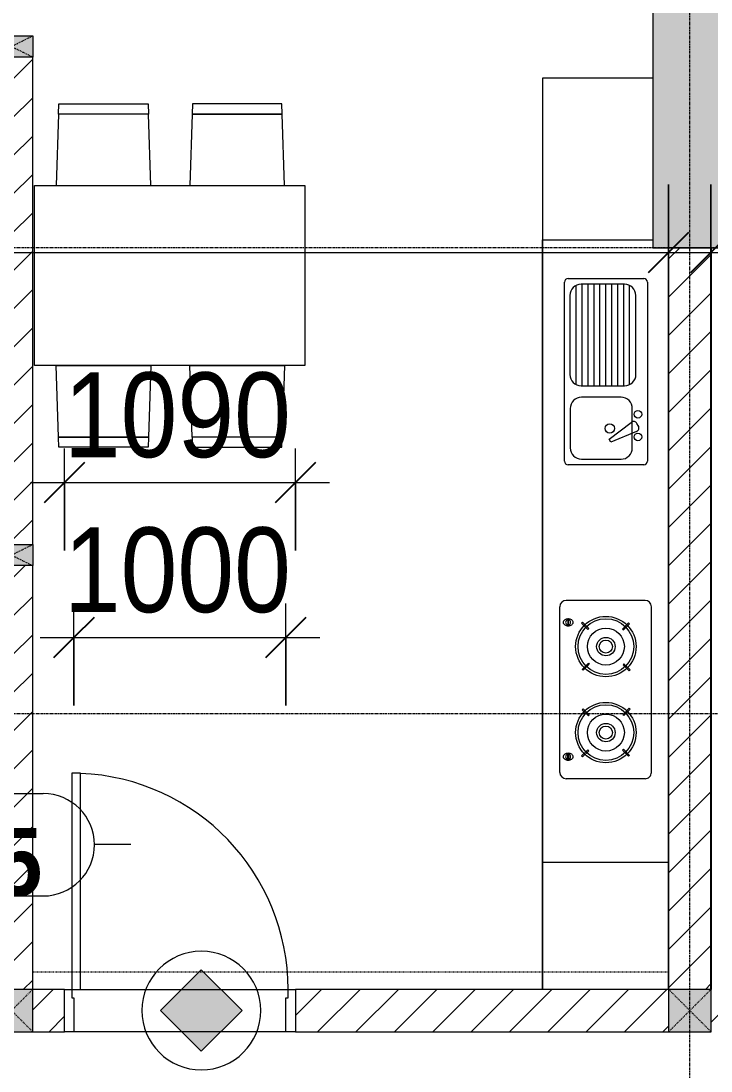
# Model space of a CAD drawing. Header units: millimetres. Extents: x 1591 to 240306, y -15958 to 82755.
# Drawn here: x 76999 to 80254, y 35352 to 40307 of the extents above; entities that cross this region are included whole.
import ezdxf

# ---------------------------------------------------------------- set-up
doc = ezdxf.new("R2010")
doc.units = ezdxf.units.MM
for name, pattern in [('Dash', [6, 3, -3]), ('Dash 1_8_', [6.35, 3.175, -3.175]), ('Grid Line', [22.225, 12.7, -3.175, 3.175, -3.175])]:
    doc.linetypes.add(name, pattern=pattern)
for name, color, linetype, lineweight in [('0-1', 7, 'Continuous', 5), ('A-ANNO-DIMS', 211, 'Continuous', 9), ('A-ANNO-DIMS-160', 211, 'Continuous', 9), ('A-ANNO-NOTE', 131, 'Continuous', 9), ('A-AREA', 32, 'Dash 1_8_', 9), ('A-DETL-GENF-2', 1, 'Continuous', 9), ('A-DOOR-3', 1, 'Continuous', 9), ('A-DOOR-FRAM-1', 1, 'Continuous', 9), ('A-DOOR-IDEN', 31, 'Continuous', 9), ('A-FLOR-2', 9, 'Continuous', 9), ('A-WALL', 113, 'Continuous', 9), ('A-WALL-1', 253, 'Continuous', 18), ('A-WALL-3', 113, 'Continuous', 18), ('A-WALL-PATT-1', 10, 'Continuous', 9), ('A-WALL-PATT-2', 111, 'Continuous', 9), ('I-FURN', 30, 'Continuous', 9), ('I-FURN-1', 254, 'Continuous', 9), ('S-COLS', 52, 'Continuous', 9), ('S-COLS-1', 52, 'Continuous', 5), ('S-COLS-2', 7, 'Continuous', 18), ('S-COLS-3', 254, 'Continuous', 9), ('S-COLS-4', 253, 'Continuous', 18), ('S-COLS-5', 52, 'Continuous', 18), ('S-COLS-HDLN', 52, 'Dash', 9), ('S-COLS-HDLN-1', 9, 'Dash', 9), ('S-GRID-1', 1, 'Grid Line', 9)]:
    doc.layers.add(name, color=color, linetype=linetype, lineweight=lineweight)
doc.styles.add('Arial_B_3', font='arialbd_0.ttf', dxfattribs={"width": 0.9, "height": 320})
doc.styles.add('UTM Avo', font='UTM Avo.ttf', dxfattribs={"width": 0.9, "height": 400})
doc.dimstyles.new('1_Dim_chi_tiet_2_5', dxfattribs={"dimscale": 304.8, "dimtxt": 399.720379, "dimasz": 0.629921, "dimexe": 0.524934, "dimexo": 0.0625, "dimgap": 0.052493, "dimtad": 1, "dimdec": 0, "dimrnd": 5, "dimzin": 0, "dimdsep": 46, "dimtxsty": 'UTM Avo', "dimblk1": 'OBLIQUE', "dimblk2": 'OBLIQUE', "dimsah": 1, "dimcen": 0.09, "dimdle": 0.524934, "dimazin": 0, "dimtfac": 1, "dimtdec": 4, "dimtix": 1, "dimtmove": 0, "dimatfit": 3, "dimfxl": 1.049869, "dimfxlon": 1, "dimtvp": 1, "dimtolj": 1, "dimtzin": 0, "dimarcsym": 2})
doc.dimstyles.new('1_Dim_chi_tiet_2_5_1', dxfattribs={"dimscale": 304.8, "dimtxt": 399.720379, "dimasz": 0.629921, "dimexe": 0.524934, "dimexo": 0.0625, "dimgap": 0.052493, "dimtad": 1, "dimdec": 0, "dimrnd": 5, "dimzin": 0, "dimdsep": 46, "dimtxsty": 'UTM Avo', "dimblk1": 'OBLIQUE', "dimblk2": 'OBLIQUE', "dimsah": 1, "dimcen": 0.09, "dimdle": 0.524934, "dimazin": 0, "dimtfac": 1, "dimtdec": 4, "dimtix": 1, "dimtmove": 0, "dimatfit": 3, "dimfxl": 1.049869, "dimfxlon": 1, "dimtvp": 1, "dimtolj": 1, "dimtzin": 0, "dimarcsym": 2})
pattern_1 = [(45, (11001.35, 0), (-90.50967, 90.50967), [])]

# ---------------------------------------------------------------- blocks, each defined once
blk = doc.blocks.new('NCV_TKTC_KET CAU_rvt-1-TKCS_MB TẦNG 3-4')
at = {"layer": 'S-COLS-1'}
blk.add_hatch(color=256, dxfattribs=at).paths.add_polyline_path([(69327.6, 39236.9), (69327.6, 40536.9), (68977.6, 40536.9), (68977.6, 39236.9)])
at = {"layer": 'S-COLS-2'}
for p, q in [((68977.6, 40536.9), (68977.6, 39236.9)), ((68977.6, 39236.9), (69327.6, 39236.9))]:
    blk.add_line(p, q, dxfattribs=at)
blk = doc.blocks.new('G1_SOF - BO TRU - 100x200-746114-TKCS_MB TẦNG 3-4')
at = {"layer": 'S-COLS'}
blk.add_hatch(color=256, dxfattribs=at).paths.add_polyline_path([(50, -100), (50, 100), (-50, 100), (-50, -100)])
at = {"layer": 'S-COLS-4'}
for p, q in [((-50, 100), (50, 100)), ((-50, -100), (-50, 100)), ((50, 100), (50, -100)), ((50, -100), (-50, -100))]:
    blk.add_line(p, q, dxfattribs=at)
at = {"layer": 'S-COLS-HDLN-1'}
for p, q in [((50, -100), (-50, 100)), ((-50, -100), (50, 100))]:
    blk.add_line(p, q, dxfattribs=at)
blk = doc.blocks.new('HE BEP A - HE BEP A-V177-TKCS_MB TẦNG 3-4')
at = {"layer": 'I-FURN'}
for p, q in [((3703.5, 605.3), (3703.5, 11)), ((3.5, 530.3), (3.5, 11)), ((765.9, 11), (765.9, 530.3)), ((765.9, 11), (765.9, 530.3)), ((965.9, 505.3), (1810.5, 505.3)), ((3279.1, 524.2), (2497.5, 524.2)), ((948.4, 131.7), (948.4, 487.8)), ((1401.8, 451.1), (1028.4, 451.1)), ((1644.6, 463.3), (1632.2, 456.1)), ((1670.1, 454.1), (1721.6, 333.3)), ((1828, 487.8), (1828, 131.7)), ((2467.5, 494.2), (2467.5, 122.2)), ((3309.1, 494.2), (3309.1, 122.2)), ((975, 397.7), (975, 193.3)), ((979.9, 419.9), (1450.3, 419.9)), ((1455.1, 193.3), (1455.1, 397.7)), ((1747.9, 434.2), (1562.5, 434.2)), ((1706.2, 324.4), (1627.3, 429.4)), ((2578, 421.2), (2573.6, 416.8)), ((2573.6, 416.8), (2602.8, 387.7)), ((2607.1, 392.1), (2578, 421.2)), ((2795.6, 424), (2766.5, 394.9)), ((2770.8, 390.5), (2800, 419.6)), ((2800, 419.6), (2795.6, 424)), ((2976.7, 419.6), (2981.1, 424)), ((3005.8, 390.5), (2976.7, 419.6)), ((2981.1, 424), (3010.2, 394.9)), ((3169.5, 392.1), (3198.6, 421.2)), ((3203, 416.8), (3173.9, 387.7)), ((3198.6, 421.2), (3203, 416.8)), ((975, 391.9), (1455.1, 391.9)), ((975, 363.9), (1455.1, 363.9)), ((1509.1, 380.9), (1509.1, 194.2)), ((1801.3, 194.2), (1801.3, 380.9)), ((2602.8, 387.7), (2607.1, 392.1)), ((2766.5, 394.9), (2770.8, 390.5)), ((3010.2, 394.9), (3005.8, 390.5)), ((3173.9, 387.7), (3169.5, 392.1)), ((975, 335.9), (1455.1, 335.9)), ((975, 307.9), (1455.1, 307.9)), ((1721.6, 333.3), (1706.2, 324.4)), ((975, 279.9), (1455.1, 279.9)), ((975, 251.9), (1455.1, 251.9)), ((975, 223.9), (1455.1, 223.9)), ((2570.9, 199.3), (2600, 228.4)), ((2575.3, 194.9), (2570.9, 199.3)), ((2604.4, 224), (2575.3, 194.9)), ((2600, 228.4), (2604.4, 224)), ((2763.7, 226.8), (2768.1, 231.2)), ((2792.8, 197.7), (2763.7, 226.8)), ((2768.1, 231.2), (2797.2, 202)), ((2797.2, 202), (2792.8, 197.7)), ((3008.5, 231.2), (2979.4, 202)), ((2979.4, 202), (2983.8, 197.7)), ((2983.8, 197.7), (3012.9, 226.8)), ((3012.9, 226.8), (3008.5, 231.2)), ((3176.6, 228.4), (3172.2, 224)), ((3172.2, 224), (3201.4, 194.9)), ((3205.8, 199.3), (3176.6, 228.4)), ((3201.4, 194.9), (3205.8, 199.3)), ((975, 195.9), (1455.1, 195.9)), ((981.5, 167.9), (1448.7, 167.9)), ((1810.5, 114.2), (965.9, 114.2)), ((1028.4, 139.9), (1401.8, 139.9)), ((1562.5, 140.8), (1747.9, 140.8)), ((2555.1, 133.3), (2555.1, 129.3)), ((2587.6, 133.3), (2555.1, 133.3)), ((2555.1, 129.3), (2587.6, 129.3)), ((2587.6, 129.3), (2587.6, 133.3)), ((3189, 129.3), (3189, 133.3)), ((3189, 133.3), (3221.5, 133.3)), ((3221.5, 129.3), (3189, 129.3)), ((3221.5, 133.3), (3221.5, 129.3)), ((3279.1, 92.2), (2497.5, 92.2)), ((3.5, 11), (765.9, 11)), ((4303.1, 11), (765.9, 11))]:
    blk.add_line(p, q, dxfattribs=at)
for centre, radius in [((1589.4, 460.9), 17.8), ((1696.1, 460.9), 17.8), ((2685.4, 309.4), 142.6), ((3091.2, 309.4), 142.6), ((2685.4, 309.4), 131.3), ((2685.4, 309.4), 87.2), ((3091.2, 309.4), 131.3), ((3091.2, 309.4), 87.2), ((1656.3, 327.5), 22.2), ((2685.4, 309.4), 43.6), ((3091.2, 309.4), 43.6), ((2685.4, 309.4), 30.9), ((3091.2, 309.4), 30.9)]:
    blk.add_circle(centre, radius, dxfattribs=at)
for centre, radius, start, end in [((965.9, 487.8), 17.5, 90, 180), ((1810.5, 487.8), 17.5, 0, 90), ((2497.5, 494.2), 30, 90, 180), ((3279.1, 494.2), 30, 360, 90), ((1028.4, 397.7), 53.3, 90, 180), ((1401.8, 397.7), 53.3, 360, 90), ((1641, 440.7), 17.8, 119.9521, 219.4618), ((1653.4, 447.9), 17.8, 20.5379, 119.9521), ((1562.5, 380.9), 53.3, 90, 180), ((1747.9, 380.9), 53.3, 360, 90), ((1028.4, 193.3), 53.3, 180, 270), ((1401.8, 193.3), 53.3, 270, 360), ((1562.5, 194.2), 53.3, 180, 270), ((1747.9, 194.2), 53.3, 270, 360), ((2574.8, 137.9), 18.1, 120.7976, 145.204), ((2571.4, 143.6), 11.5, 90, 120.7976), ((2571.4, 143.6), 11.5, 59.2024, 90), ((2568, 137.9), 18.1, 34.796, 59.2024), ((3208.7, 137.9), 18.1, 120.7976, 145.204), ((3205.3, 143.6), 11.5, 90, 120.7976), ((3205.3, 143.6), 11.5, 59.2024, 90), ((3201.9, 137.9), 18.1, 34.796, 59.2024), ((965.9, 131.7), 17.5, 180, 270), ((1810.5, 131.7), 17.5, 270, 360), ((2497.5, 122.2), 30, 180, 270), ((2588.6, 131.7), 33.5, 163.9419, 180), ((2588.6, 131.7), 33.5, 180, 196.0581), ((2580.1, 134.1), 24.7, 145.204, 163.9419), ((2580.1, 129.2), 24.7, 196.0581, 214.796), ((2571.3, 131.3), 11.6, 9.9102, 170.0898), ((2571.3, 131.3), 11.6, 189.7177, 350.2823), ((2574.8, 125.5), 18.1, 214.796, 239.2024), ((2571.4, 119.8), 11.5, 239.2024, 270), ((2571.4, 119.8), 11.5, 270, 300.7976), ((2568, 125.5), 18.1, 300.7976, 325.204), ((2562.6, 134.1), 24.7, 16.0581, 34.796), ((2562.6, 129.2), 24.7, 325.204, 343.9419), ((2554.1, 131.7), 33.5, 0, 16.0581), ((2554.1, 131.7), 33.5, 343.9419, 0), ((3222.5, 131.7), 33.5, 163.9419, 180), ((3222.5, 131.7), 33.5, 180, 196.0581), ((3214, 134.1), 24.7, 145.204, 163.9419), ((3214, 129.2), 24.7, 196.0581, 214.796), ((3208.7, 125.5), 18.1, 214.796, 239.2024), ((3205.3, 131.3), 11.6, 9.9102, 170.0898), ((3205.3, 131.3), 11.6, 189.7177, 350.2823), ((3205.3, 119.8), 11.5, 239.2024, 270), ((3205.3, 119.8), 11.5, 270, 300.7976), ((3201.9, 125.5), 18.1, 300.7976, 325.204), ((3196.5, 134.1), 24.7, 16.0581, 34.796), ((3196.5, 129.2), 24.7, 325.204, 343.9419), ((3188, 131.7), 33.5, 0, 16.0581), ((3188, 131.7), 33.5, 343.9419, 0), ((3279.1, 122.2), 30, 270, 360)]:
    blk.add_arc(centre, radius, start, end, dxfattribs=at)
at = {"layer": 'I-FURN-1'}
for p, q in [((3.5, 530.3), (3.5, 11)), ((3.5, 11), (4303.1, 11))]:
    blk.add_line(p, q, dxfattribs=at)
blk = doc.blocks.new('RES_BAN AN 1 - RES_BAN AN 1-885813-TKCS_MB TẦNG 3-4')
at = {"layer": 'I-FURN-1'}
for p, q in [((-425, 1275), (425, 1275)), ((-425, 0), (-425, 1275)), ((425, 1275), (425, 0)), ((-761.9, 1168.8), (-809.6, 1167.2)), ((-809.6, 1167.2), (-809.6, 745.3)), ((-425, 1180), (-761.9, 1168.8)), ((-761.9, 1168.8), (-761.9, 743.8)), ((-761.9, 743.8), (-761.9, 1168.8)), ((-425, 732.5), (-425, 1180)), ((425, 1180), (761.9, 1168.8)), ((425, 732.5), (425, 1180)), ((761.9, 1168.8), (761.9, 743.8)), ((761.9, 1168.8), (761.9, 743.8)), ((809.6, 1167.2), (761.9, 1168.8)), ((809.6, 745.3), (809.6, 1167.2)), ((-809.6, 745.3), (-761.9, 743.8)), ((-761.9, 743.8), (-425, 732.5)), ((761.9, 743.8), (425, 732.5)), ((761.9, 743.8), (809.6, 745.3)), ((-425, 549.7), (-761.9, 538.5)), ((-425, 102.3), (-425, 549.7)), ((425, 549.7), (761.9, 538.5)), ((425, 102.3), (425, 549.7)), ((-809.6, 536.9), (-761.9, 538.5)), ((-809.6, 115.1), (-809.6, 536.9)), ((-761.9, 538.5), (-761.9, 113.5)), ((-761.9, 538.5), (-761.9, 113.5)), ((761.9, 538.5), (761.9, 113.5)), ((761.9, 538.5), (809.6, 536.9)), ((761.9, 113.5), (761.9, 538.5)), ((809.6, 536.9), (809.6, 115.1)), ((-761.9, 113.5), (-809.6, 115.1)), ((-761.9, 113.5), (-425, 102.3)), ((761.9, 113.5), (425, 102.3)), ((809.6, 115.1), (761.9, 113.5)), ((425, 0), (-425, 0))]:
    blk.add_line(p, q, dxfattribs=at)
blk = doc.blocks.new('NCV_TKTC_TANG 3 - 4_rvt-2-TKCS_MB TẦNG 3-4')
at = {"layer": 'A-WALL-PATT-1'}
h = blk.add_hatch(dxfattribs=at)
h.set_pattern_fill('FP_1', color=256, style=0, pattern_type=2)
h.set_pattern_definition([(45, (0, 0), (-90.50967, 90.50967), [])])
h.paths.add_polyline_path([(65952.6, 35737.4), (66052.6, 35737.4), (66052.6, 37736.9), (65952.6, 37736.9), (65952.6, 35786.5)])
h.paths.add_polyline_path([(65952.6, 37836.9), (66052.6, 37836.9), (66052.6, 40136.9), (65952.6, 40136.9), (65952.6, 38431.9)])
at = {"layer": 'A-FLOR-2'}
for p, q in [((69052.6, 35737.4), (69052.6, 39236.9)), ((69252.6, 39236.9), (69252.6, 35737.4)), ((66237.6, 35736.9), (67257.6, 35736.9))]:
    blk.add_line(p, q, dxfattribs=at)
at = {"layer": 'A-WALL-1'}
for p, q in [((66052.6, 37836.9), (66052.6, 40136.9)), ((66052.6, 35737.4), (66052.6, 37736.9))]:
    blk.add_line(p, q, dxfattribs=at)
at = {"layer": 'I-FURN-1', "rotation": 270.0000000000001}
for name, p in [('HE BEP A - HE BEP A-V177-TKCS_MB TẦNG 3-4', (68447.2, 40040.4)), ('RES_BAN AN 1 - RES_BAN AN 1-885813-TKCS_MB TẦNG 3-4', (66060.8, 39105.7))]:
    blk.add_blockref(name, p, dxfattribs=at)
at = {"layer": 'S-COLS-3', "rotation": 270.0000000000007}
for p in [(65952.6, 40186.9), (65952.6, 37786.9)]:
    blk.add_blockref('G1_SOF - BO TRU - 100x200-746114-TKCS_MB TẦNG 3-4', p, dxfattribs=at)
blk = doc.blocks.new('FD_05 - FD_05-1000x2200mm-835433-TKCS_MB TẦNG 3-4')
at = {"layer": 'A-DETL-GENF-2'}
for p, q in [((510, -100), (470, -100)), ((470, -100), (470, -1120)), ((510, -1120), (510, -100)), ((470, -1120), (510, -1120))]:
    blk.add_line(p, q, dxfattribs=at)
blk.add_arc((510, -100), 1020, 180, 267.7525, dxfattribs=at)
at = {"layer": 'A-DOOR-FRAM-1'}
for p, q in [((-545, 100), (-500, 100)), ((-545, -100), (-545, 100)), ((-500, 100), (-500, -60)), ((500, 100), (545, 100)), ((500, -60), (500, 100)), ((545, 100), (545, -100)), ((-500, -60), (-510, -60)), ((-510, -60), (-510, -100)), ((510, -60), (500, -60)), ((510, -100), (510, -60)), ((-510, -100), (-545, -100)), ((545, -100), (510, -100))]:
    blk.add_line(p, q, dxfattribs=at)
blk = doc.blocks.new('G1_SOF - BO TRU - 200x200-3054293-TKCS_MB TẦNG 3-4')
at = {"layer": 'S-COLS'}
blk.add_hatch(color=256, dxfattribs=at).paths.add_polyline_path([(100, -100), (100, 100), (-100, 100), (-100, -100)])
at = {"layer": 'S-COLS-5'}
for p, q in [((100, 100), (-100, 100)), ((-100, 100), (-100, -100)), ((100, -100), (100, 100)), ((-100, -100), (100, -100))]:
    blk.add_line(p, q, dxfattribs=at)
at = {"layer": 'S-COLS-HDLN'}
for p, q in [((100, 100), (-100, -100)), ((-100, 100), (100, -100))]:
    blk.add_line(p, q, dxfattribs=at)
blk = doc.blocks.new('DIMBLOCK82-TKCS_MB TẦNG 3-4')
at = {"layer": 'A-ANNO-DIMS-160'}
for p, q in [((77203.9, 37809.1), (77203.9, 38289.1)), ((78293.9, 37809.1), (78293.9, 38289.1)), ((77043.9, 38129.1), (78453.9, 38129.1)), ((77203.9, 38129.1), (77203.9, 37809.1)), ((78293.9, 38129.1), (78293.9, 37809.1))]:
    blk.add_line(p, q, dxfattribs=at)
at = {"layer": 'A-ANNO-DIMS-160', "lineweight": 25}
for p, q in [((77203.9, 38129.1), (77299.9, 38225.1)), ((78293.9, 38129.1), (78389.9, 38225.1)), ((77203.9, 38129.1), (77107.9, 38033.1)), ((78293.9, 38129.1), (78197.9, 38033.1))]:
    blk.add_line(p, q, dxfattribs=at)
at = {"layer": 'A-ANNO-DIMS-160', "color": 0, "insert": (77201.1, 38648.7), "char_height": 400, "width": 1314.636, "attachment_point": 1, "line_spacing_factor": 1.110334, "style": 'UTM Avo'}
blk.add_mtext('1090', dxfattribs=at)
blk = doc.blocks.new('_Oblique')
at = {"color": 0, "linetype": 'ByBlock', "lineweight": -2}
blk.add_line((-0.5, -0.5), (0.5, 0.5), dxfattribs=at)
blk = doc.blocks.new('DIMBLOCK128-TKCS_MB TẦNG 3-4')
at = {"layer": 'A-ANNO-DIMS-160'}
for p, q in [((77248.9, 37077.7), (77248.9, 37557.7)), ((78248.9, 37077.7), (78248.9, 37557.7)), ((77088.9, 37397.7), (78408.9, 37397.7)), ((77248.9, 37397.7), (77248.9, 37077.7)), ((78248.9, 37397.7), (78248.9, 37077.7))]:
    blk.add_line(p, q, dxfattribs=at)
at = {"layer": 'A-ANNO-DIMS-160', "lineweight": 25}
for p, q in [((77248.9, 37397.7), (77344.9, 37493.7)), ((78248.9, 37397.7), (78344.9, 37493.7)), ((77248.9, 37397.7), (77152.9, 37301.7)), ((78248.9, 37397.7), (78152.9, 37301.7))]:
    blk.add_line(p, q, dxfattribs=at)
at = {"layer": 'A-ANNO-DIMS-160', "color": 0, "insert": (77201.1, 37917.4), "char_height": 400, "width": 1314.636, "attachment_point": 1, "line_spacing_factor": 1.110334, "style": 'UTM Avo'}
blk.add_mtext('1000', dxfattribs=at)
blk = doc.blocks.new('HDNDCT_GHI CHÚ CỬA CHỐNG CHÁY EI30 - HDNDCT_GHI CHÚ CỬA CHỐNG CHÁY EI30-2461928-TKCS_MB TẦNG 3-4')
at = {"layer": 'A-ANNO-NOTE'}
blk.add_hatch(color=256, dxfattribs=at).paths.add_polyline_path([(-1.2, 0), (0, 1.2), (1.2, 0), (0, -1.2)])
for p, q in [((0, 1.2), (-1.2, 0)), ((1.2, 0), (0, 1.2)), ((-1.2, 0), (0, -1.2)), ((0, -1.2), (1.2, 0))]:
    blk.add_line(p, q, dxfattribs=at)
for start, end in [(360, 180), (180, 360)]:
    blk.add_arc((0, 0), 1.75, start, end, dxfattribs=at)
blk = doc.blocks.new('DIMBLOCK193-TKCS_MB TẦNG 3-4')
at = {"layer": 'A-ANNO-DIMS-160'}
for p, q in [((77203.9, 37809.1), (77203.9, 38289.1)), ((78293.9, 37809.1), (78293.9, 38289.1)), ((77043.9, 38129.1), (78453.9, 38129.1)), ((77203.9, 38129.1), (77203.9, 37809.1)), ((78293.9, 38129.1), (78293.9, 37809.1))]:
    blk.add_line(p, q, dxfattribs=at)
at = {"layer": 'A-ANNO-DIMS-160', "lineweight": 25}
for p, q in [((77203.9, 38129.1), (77299.9, 38225.1)), ((78293.9, 38129.1), (78389.9, 38225.1)), ((77203.9, 38129.1), (77107.9, 38033.1)), ((78293.9, 38129.1), (78197.9, 38033.1))]:
    blk.add_line(p, q, dxfattribs=at)
at = {"layer": 'A-ANNO-DIMS-160', "color": 0, "insert": (77201.1, 38648.7), "char_height": 400, "width": 1314.636, "attachment_point": 1, "line_spacing_factor": 1.110334, "style": 'UTM Avo'}
blk.add_mtext('1090', dxfattribs=at)
blk = doc.blocks.new('DIMBLOCK241-TKCS_MB TẦNG 3-4')
at = {"layer": 'A-ANNO-DIMS-160'}
for p, q in [((77248.9, 37077.7), (77248.9, 37557.7)), ((78248.9, 37077.7), (78248.9, 37557.7)), ((77088.9, 37397.7), (78408.9, 37397.7)), ((77248.9, 37397.7), (77248.9, 37077.7)), ((78248.9, 37397.7), (78248.9, 37077.7))]:
    blk.add_line(p, q, dxfattribs=at)
at = {"layer": 'A-ANNO-DIMS-160', "lineweight": 25}
for p, q in [((77248.9, 37397.7), (77344.9, 37493.7)), ((78248.9, 37397.7), (78344.9, 37493.7)), ((77248.9, 37397.7), (77152.9, 37301.7)), ((78248.9, 37397.7), (78152.9, 37301.7))]:
    blk.add_line(p, q, dxfattribs=at)
at = {"layer": 'A-ANNO-DIMS-160', "color": 0, "insert": (77201.1, 37917.4), "char_height": 400, "width": 1314.636, "attachment_point": 1, "line_spacing_factor": 1.110334, "style": 'UTM Avo'}
blk.add_mtext('1000', dxfattribs=at)
blk = doc.blocks.new('STN_Door Tag - STN_Door Tag-1788670-TKCS_MB TẦNG 3-4')
at = {"layer": 'A-DOOR-IDEN'}
for p, q in [((-3.37, 1.495), (3.431, 1.495)), ((-3.37, -1.524), (3.431, -1.524))]:
    blk.add_line(p, q, dxfattribs=at)
for centre, start, end in [((-3.37, -0.015), 90, 270), ((3.431, -0.015), 270, 90)]:
    blk.add_arc(centre, 1.509, start, end, dxfattribs=at)
blk = doc.blocks.new('DIMBLOCK337-TKCS_MB TẦNG 3-4')
at = {"layer": 'A-ANNO-DIMS-160'}
for p, q in [((72053.9, 39534.8), (72053.9, 39054.8)), ((72053.9, 39214.8), (72053.9, 39534.8)), ((80053.9, 39534.8), (80053.9, 39054.8)), ((80053.9, 39214.8), (80053.9, 39534.8)), ((71893.9, 39214.8), (80213.9, 39214.8))]:
    blk.add_line(p, q, dxfattribs=at)
at = {"layer": 'A-ANNO-DIMS-160', "lineweight": 25}
for p, q in [((72053.9, 39214.8), (72149.9, 39310.8)), ((80053.9, 39214.8), (80149.9, 39310.8)), ((72053.9, 39214.8), (71957.9, 39118.8)), ((80053.9, 39214.8), (79957.9, 39118.8))]:
    blk.add_line(p, q, dxfattribs=at)
at = {"layer": 'A-ANNO-DIMS-160', "color": 0, "insert": (75506.1, 39734.4), "char_height": 400, "width": 1314.636, "attachment_point": 1, "line_spacing_factor": 1.110334, "style": 'UTM Avo'}
blk.add_mtext('8000', dxfattribs=at)
blk = doc.blocks.new('DIMBLOCK338-TKCS_MB TẦNG 3-4')
at = {"layer": 'A-ANNO-DIMS-160'}
for p, q in [((80253.9, 39534.8), (80253.9, 39054.8)), ((80253.9, 39214.8), (80253.9, 39534.8)), ((88253.9, 39534.8), (88253.9, 39054.8)), ((88253.9, 39214.8), (88253.9, 39534.8)), ((80093.9, 39214.8), (88413.9, 39214.8))]:
    blk.add_line(p, q, dxfattribs=at)
at = {"layer": 'A-ANNO-DIMS-160', "lineweight": 25}
for p, q in [((80253.9, 39214.8), (80349.9, 39310.8)), ((88253.9, 39214.8), (88349.9, 39310.8)), ((80253.9, 39214.8), (80157.9, 39118.8)), ((88253.9, 39214.8), (88157.9, 39118.8))]:
    blk.add_line(p, q, dxfattribs=at)
at = {"layer": 'A-ANNO-DIMS-160', "color": 0, "insert": (83706.1, 39734.4), "char_height": 400, "width": 1314.636, "attachment_point": 1, "line_spacing_factor": 1.110334, "style": 'UTM Avo'}
blk.add_mtext('8000', dxfattribs=at)

msp = doc.modelspace()

# ---------------------------------------------------------------- hatches: boundary and pattern name
at = {"layer": 'A-WALL-PATT-2'}
h = msp.add_hatch(dxfattribs=at)
h.set_pattern_fill('FP_1', color=256, style=0, pattern_type=2)
h.set_pattern_definition(pattern_1)
h.paths.add_polyline_path([(80053.9, 35737.4), (80253.9, 35737.4), (80253.9, 39236.9), (80053.9, 39236.9), (80053.9, 38431.9)])
h = msp.add_hatch(dxfattribs=at)
h.set_pattern_fill('FP_1', color=256, style=0, pattern_type=2)
h.set_pattern_definition(pattern_1)
h.paths.add_polyline_path([(88072.4, 35537.4), (88253.9, 35537.4), (88253.9, 35737.4), (85254.2, 35737.4), (85254.2, 35537.4)])
h.paths.add_polyline_path([(84848.3, 35537.4), (85054.2, 35537.4), (85054.2, 35737.4), (83103.9, 35737.4), (83103.9, 35537.4), (84042.3, 35537.4)])
h.paths.add_polyline_path([(77054.2, 35537.4), (77203.9, 35537.4), (77203.9, 35737.4), (77054.2, 35737.4), (77054.2, 35543.2)])
h.paths.add_polyline_path([(76854.2, 35537.4), (76854.2, 35737.4), (72053.9, 35737.4), (72053.9, 35537.4), (76788.2, 35537.4)])
h.paths.add_polyline_path([(78400.2, 35537.4), (80054, 35537.4), (80053.9, 35737.4), (78293.9, 35737.4), (78293.9, 35537.4)])
h.paths.add_polyline_path([(81624.3, 35537.4), (82013.9, 35537.4), (82013.9, 35737.4), (80254, 35737.4), (80254, 35537.4)])
h.paths.add_polyline_path([(70340.1, 35537.4), (71853.9, 35537.4), (71853.9, 35737.4), (70093.9, 35737.4), (70093.9, 35537.4)])
h.paths.add_polyline_path([(67453.9, 35537.4), (67453.9, 35737.4), (63854, 35737.4), (63854, 35537.4), (67116.1, 35537.4)])
h.paths.add_polyline_path([(69003.9, 35537.4), (69003.9, 35737.4), (67653.9, 35737.4), (67653.9, 35537.4), (68728.1, 35537.4)])
h.paths.add_polyline_path([(63654, 35537.4), (63653.9, 35737.4), (63503.9, 35737.4), (63503.9, 35537.4)])
h.paths.add_polyline_path([(62413.9, 35537.4), (62413.9, 35737.4), (60654.2, 35737.4), (60654.2, 35537.4), (62280, 35537.4)])
h.paths.add_polyline_path([(57443.9, 35537.4), (60454.2, 35537.4), (60454.2, 35737.4), (55654, 35737.4), (55654, 35537.4), (56637.9, 35537.4)])

# ---------------------------------------------------------------- linework, layer by layer
at = {"layer": 'A-AREA'}
for p, q in [((79459.6, 35818.8), (77053.9, 35818.8)), ((80053.9, 35818.8), (79459.6, 35818.8))]:
    msp.add_line(p, q, dxfattribs=at)
at = {"layer": 'A-DOOR-IDEN'}
msp.add_line((77516.6, 36421.6), (77345.2, 36421.5), dxfattribs=at)
at = {"layer": 'A-WALL'}
for p, q in [((77238.9, 35737.4), (78258.9, 35737.4)), ((78248.9, 35537.4), (77248.9, 35537.4))]:
    msp.add_line(p, q, dxfattribs=at)
at = {"layer": 'A-WALL-3'}
for p, q in [((80053.9, 39236.9), (80053.9, 35737.4)), ((80253.9, 39236.9), (80053.9, 39236.9)), ((80253.9, 35737.4), (80253.9, 39236.9)), ((77203.9, 35737.4), (77054.2, 35737.4)), ((77203.9, 35537.4), (77203.9, 35737.4)), ((80053.9, 35737.4), (78293.9, 35737.4)), ((78293.9, 35737.4), (78293.9, 35537.4)), ((77054.2, 35537.4), (77203.9, 35537.4)), ((78293.9, 35537.4), (80054, 35537.4))]:
    msp.add_line(p, q, dxfattribs=at)
at = {"layer": 'S-GRID-1'}
for p, q in [((80153.9, 19175.3), (80153.9, 76690.4)), ((139245.7, 39236.9), (45492.6, 39236.9)), ((139245.7, 37036.9), (45492.6, 37036.9))]:
    msp.add_line(p, q, dxfattribs=at)

# ---------------------------------------------------------------- block references
at = {"layer": '0-1'}
for name in ['NCV_TKTC_KET CAU_rvt-1-TKCS_MB TẦNG 3-4', 'NCV_TKTC_TANG 3 - 4_rvt-2-TKCS_MB TẦNG 3-4']:
    msp.add_blockref(name, (11001.4, 0), dxfattribs=at)
at = {"layer": 'A-ANNO-NOTE', "xscale": 160, "yscale": 160, "zscale": 160}
msp.add_blockref('HDNDCT_GHI CHÚ CỬA CHỐNG CHÁY EI30 - HDNDCT_GHI CHÚ CỬA CHỐNG CHÁY EI30-2461928-TKCS_MB TẦNG 3-4', (77849.6, 35637.4), dxfattribs=at)
at = {"layer": 'A-DOOR-3', "rotation": 180}
msp.add_blockref('FD_05 - FD_05-1000x2200mm-835433-TKCS_MB TẦNG 3-4', (77748.9, 35637.4), dxfattribs=at)
at = {"layer": 'A-DOOR-IDEN', "xscale": 159.9999999999999, "yscale": 159.9999999999999, "zscale": 159.9999999999999}
msp.add_blockref('STN_Door Tag - STN_Door Tag-1788670-TKCS_MB TẦNG 3-4', (76554.8, 36422.2), dxfattribs=at)
at = {"layer": 'S-COLS'}
for p in [(76954.2, 35637.4), (80154, 35637.4)]:
    msp.add_blockref('G1_SOF - BO TRU - 200x200-3054293-TKCS_MB TẦNG 3-4', p, dxfattribs=at)

# ---------------------------------------------------------------- texts
at = {"layer": 'A-DOOR-IDEN', "insert": (76551.5, 36336.8), "char_height": 320, "width": 1124.64, "attachment_point": 5, "line_spacing_factor": 0.936439, "style": 'Arial_B_3'}
msp.add_mtext('\\pt7.2,14.4,21.6,28.8,36,43.2,50.4,57.6,64.8,72,79.2,86.4,93.6,100.8,108,115.2,122.4,129.6,136.8,144,151.2,158.4,165.6,172.8,180,187.2,194.4,201.6,208.8,216,223.2,230.4;FD.05', dxfattribs=at)

# ---------------------------------------------------------------- dimensions: what is measured, and where the dimension line sits
at = {"layer": 'A-ANNO-DIMS'}
for base, p1, p2, dimstyle, override, picture, middle in [((80053.9, 39214.8), (72053.9, 39534.8), (80053.9, 39534.8), '1_Dim_chi_tiet_2_5_1', {"dimpost": '<>', "dimfxl": 8000}, 'DIMBLOCK337-TKCS_MB TẦNG 3-4', (76053.9, 39437.8)), ((88253.9, 39214.8), (80253.9, 39534.8), (88253.9, 39534.8), '1_Dim_chi_tiet_2_5_1', {"dimpost": '<>', "dimfxl": 8000}, 'DIMBLOCK338-TKCS_MB TẦNG 3-4', (84253.9, 39437.8)), ((78293.9, 38129.1), (77203.9, 37809.1), (78293.9, 37809.1), '1_Dim_chi_tiet_2_5', {"dimpost": '<>', "dimfxl": 1090}, 'DIMBLOCK82-TKCS_MB TẦNG 3-4', (77748.9, 38352.1)), ((78293.9, 38129.1), (77203.9, 37809.1), (78293.9, 37809.1), '1_Dim_chi_tiet_2_5', {"dimpost": '<>', "dimfxl": 1090}, 'DIMBLOCK193-TKCS_MB TẦNG 3-4', (77748.9, 38352.1)), ((78248.9, 37397.7), (77248.9, 37077.7), (78248.9, 37077.7), '1_Dim_chi_tiet_2_5', {"dimpost": '<>', "dimfxl": 1000}, 'DIMBLOCK128-TKCS_MB TẦNG 3-4', (77748.9, 37620.7)), ((78248.9, 37397.7), (77248.9, 37077.7), (78248.9, 37077.7), '1_Dim_chi_tiet_2_5', {"dimpost": '<>', "dimfxl": 1000}, 'DIMBLOCK241-TKCS_MB TẦNG 3-4', (77748.9, 37620.7))]:
    dim = msp.add_linear_dim(base=base, p1=p1, p2=p2, dimstyle=dimstyle, override=override, dxfattribs=at)
    dim.commit()
    dim.dimension.update_dxf_attribs({"geometry": picture, "text_midpoint": middle})

doc.saveas('drawing.dxf')
